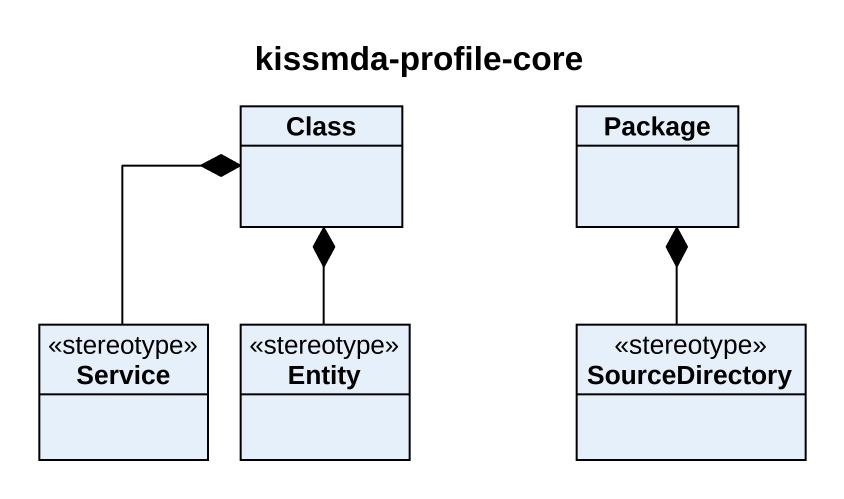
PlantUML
@startuml
title kissmda-profile-core
hide circle
hide empty members
class "Class" as Class_
class "Package" as Package_
class Service <<stereotype>>
class "Entity" as Entity_ <<stereotype>>
class SourceDirectory <<stereotype>>
Service -up-* Class_
Entity_ -up-* Class_
SourceDirectory -up-* Package_
@enduml
